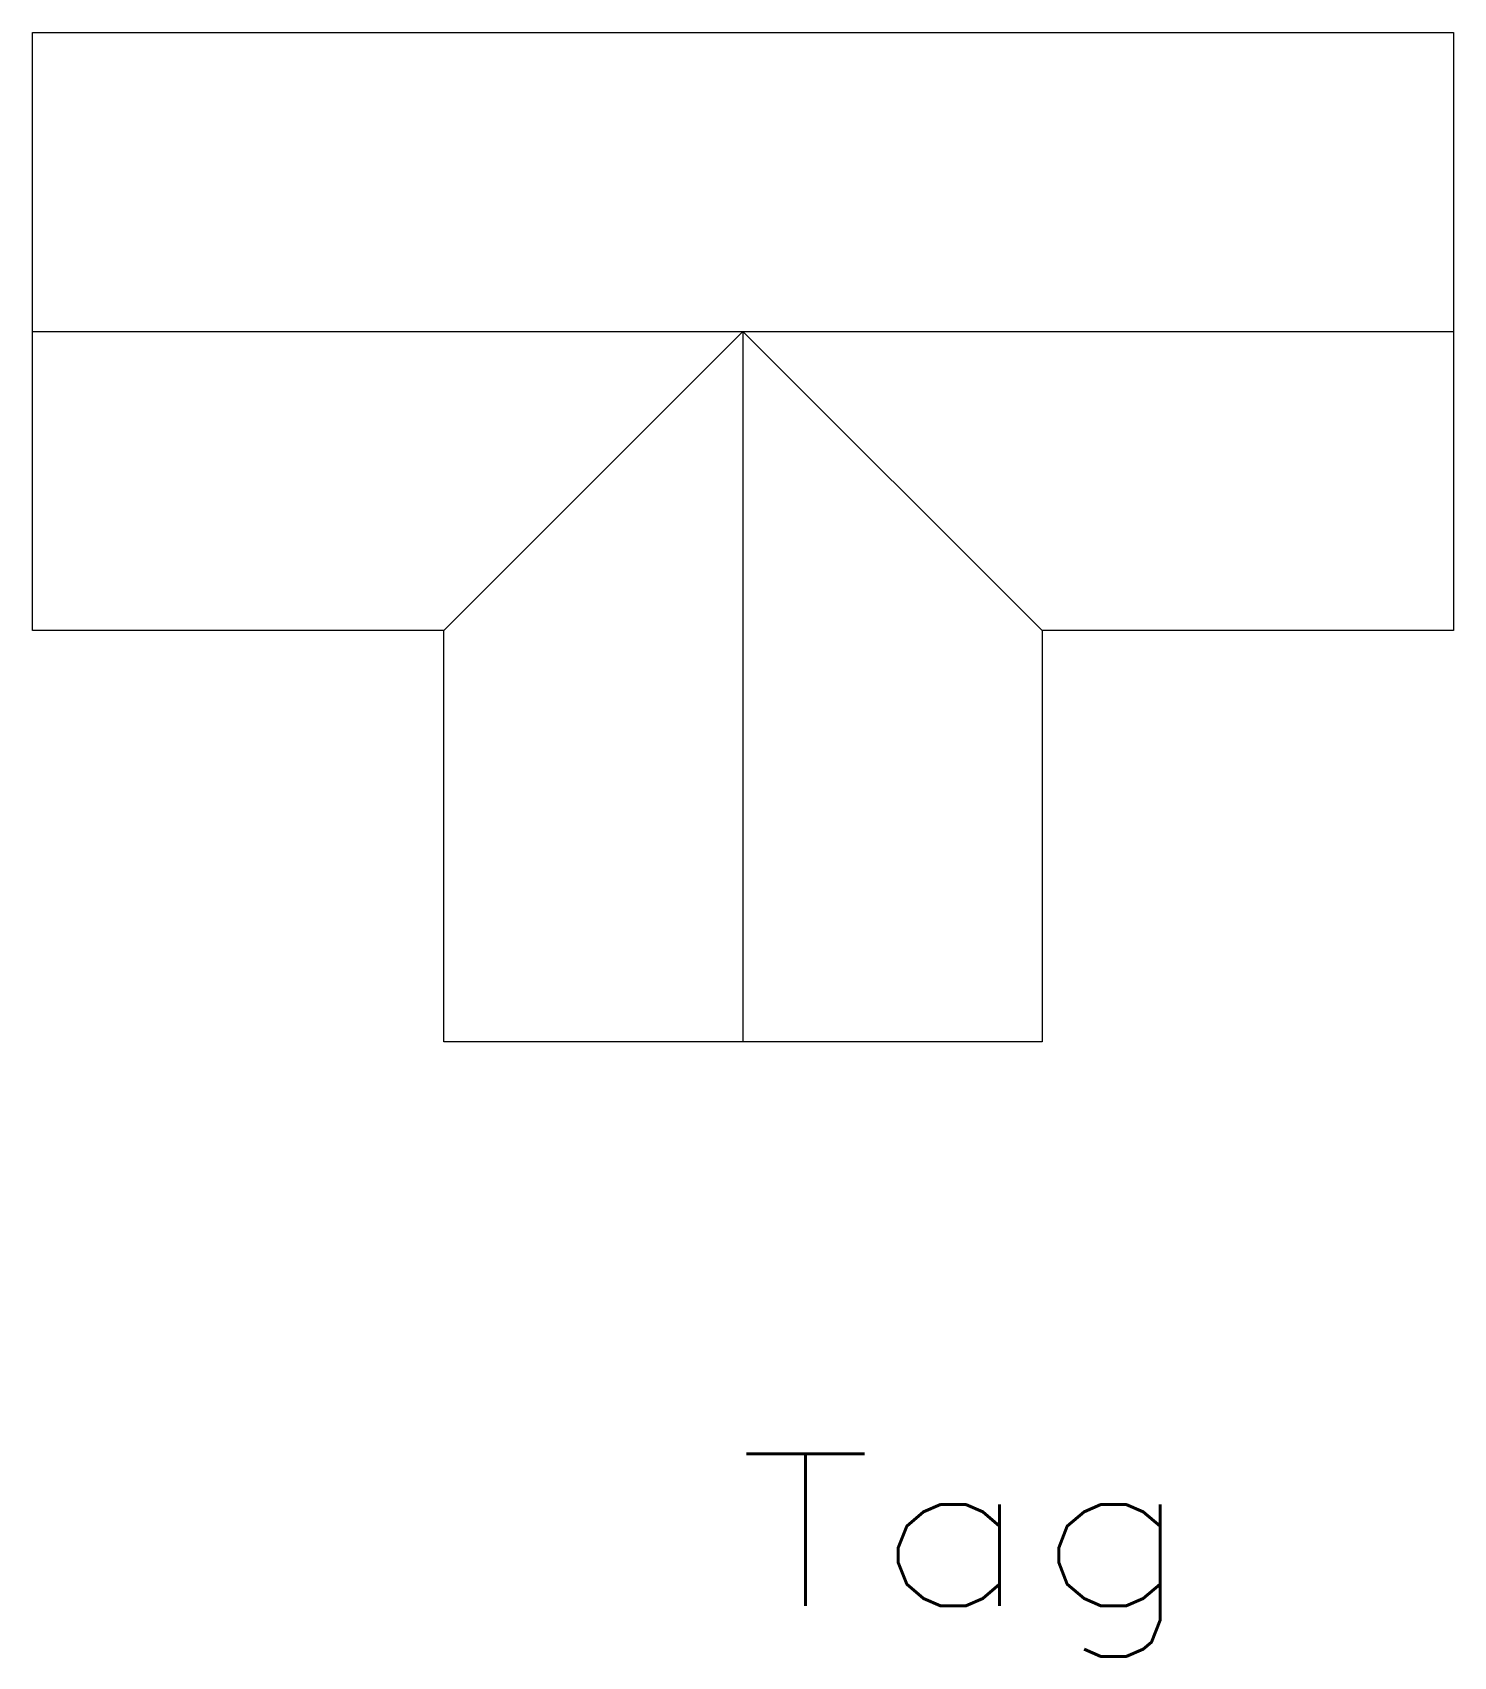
# Model space of a CAD drawing. Header units: inches. Extents: x -5.9 to 5.9, y -11.1 to 2.5.
import ezdxf
from ezdxf.enums import TextEntityAlignment as Align

# ---------------------------------------------------------------- set-up
doc = ezdxf.new("R2010")
doc.units = ezdxf.units.IN
doc.header["$MEASUREMENT"] = 0
doc.layers.get('0').update_dxf_attribs({"lineweight": 0})
doc.layers.add('1', color=7, linetype='Continuous', lineweight=0)
doc.styles.add('_TCW_TXTSTY_1', font='TXT.SHX')

msp = doc.modelspace()

# ---------------------------------------------------------------- linework, layer by layer
at = {"layer": '1', "color": 7, "linetype": 'Continuous'}
for p, q in [((-5.937, 2.5), (5.938, 2.5)), ((-5.937, -2.5), (-5.937, 2.5)), ((5.938, 2.5), (5.938, -2.5)), ((-5.937, 0), (5.938, 0)), ((0, 0), (-2.5, -2.5)), ((0, 0), (2.5, -2.5)), ((0, 0), (0, -5.937)), ((-2.5, -2.5), (-5.937, -2.5)), ((-2.5, -5.937), (-2.5, -2.5)), ((5.938, -2.5), (2.5, -2.5)), ((2.5, -2.5), (2.5, -5.937)), ((2.5, -5.937), (-2.5, -5.937))]:
    msp.add_line(p, q, dxfattribs=at)

# ---------------------------------------------------------------- texts
at = {"color": 7, "linetype": 'Continuous', "style": '_TCW_TXTSTY_1', "width": 1.166667}
msp.add_text('Tag', height=1.27, dxfattribs=at).set_placement((-0.042, -10.653), (3.768, -10.653), align=Align.FIT)

doc.saveas('drawing.dxf')
